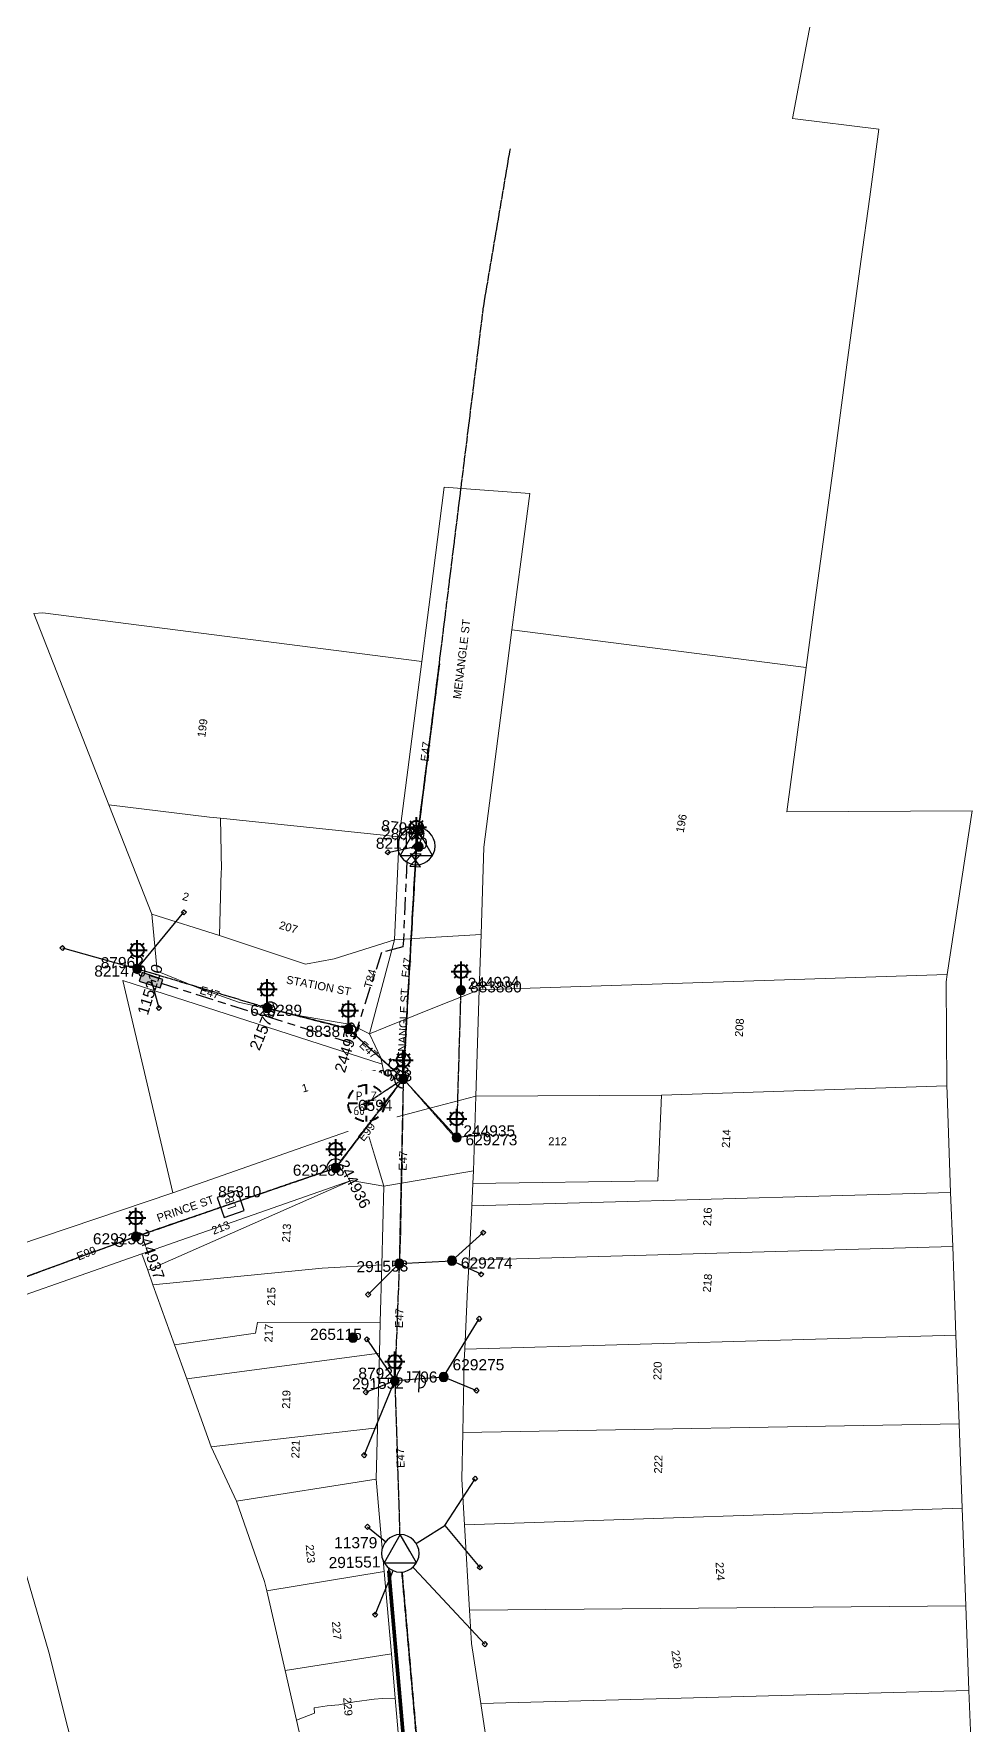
# Model space of a CAD drawing. Header units: metres. Extents: x 279631 to 281436, y 6214523 to 6215859.
# Drawn here: x 279988 to 280199.1, y 6215229 to 6215609.4 of the extents above; entities that cross this region are included whole.
import ezdxf
from ezdxf.enums import TextEntityAlignment as Align

# ---------------------------------------------------------------- set-up
doc = ezdxf.new("R2010")
doc.units = ezdxf.units.M
for name, pattern in [('Cable Exist OH', [1, 1, 0]), ('Cable Exist UG', [8.2, 4, -1.2, 1.8, -1.2]), ('Dash', [5, 3, -2])]:
    doc.linetypes.add(name, pattern=pattern)
doc.layers.get('0').update_dxf_attribs({"color": 6})
doc.layers.add('Cadastre Land Parcels_SP_EXT', color=9, linetype='Continuous', lineweight=5)
doc.layers.add('Cadastre Roads_SP_EXT', color=9, linetype='Continuous', lineweight=5)
for name, color, linetype in [('Duct_SP_NEW', 2, 'Continuous'), ('Equip_LV_EXT', 7, 'Continuous'), ('Equip_SL_EXT', 7, 'Continuous'), ('Equip_SP_HV_EXT', 7, 'Continuous'), ('Equip_SP_LV_EXT', 7, 'Continuous'), ('Equip_SP_SL_EXT', 7, 'Continuous'), ('Mains_HV_EXT', 7, 'Continuous'), ('Mains_LV_EXT', 7, 'Continuous'), ('Mains_SL_EXT', 7, 'Continuous'), ('Services_SP_EXT', 7, 'Continuous'), ('Sub_SP_TR_HV_LV_EXT', 7, 'Continuous'), ('SupportsOH_SP_TR_HV_LV_SL_EXT', 7, 'Continuous'), ('SupportsUG_SP_LV_EXT', 7, 'Continuous'), ('Trench_SP_NEW', 2, 'Continuous')]:
    doc.layers.add(name, color=color, linetype=linetype)
doc.styles.add('iecARIAL', font='arial.ttf', dxfattribs={"height": 2})
doc.styles.add('IESYMBOL1', font='isocp.shx')
doc.styles.add('POLE_LABEL', font='arial.ttf')
doc.styles.add('SLCP_LABEL', font='arial.ttf', dxfattribs={"height": 3.5})
doc.styles.get("Standard").update_dxf_attribs({"font": 'arial.ttf'})
doc.linetypes.add('IE Trench HV', pattern='A,7,-0.2,["/",Standard,S=3,R=0,X=0.6,Y=-1.4],-2.5', length=9.7)

# ---------------------------------------------------------------- blocks, each defined once
blk = doc.blocks.new('SUB_POLE_EXT')
blk.add_wipeout([(0, 4.22), (0.42, 4.2), (0.83, 4.14), (1.21, 4.05), (1.62, 3.9), (1.99, 3.72), (2.35, 3.51), (2.68, 3.26), (2.99, 2.99), (3.28, 2.66), (3.52, 2.34), (3.76, 1.92), (3.9, 1.62), (4.04, 1.23), (4.18, 0.63), (4.22, 0), (4.18, -0.61), (4.06, -1.15), (3.9, -1.62), (3.58, -2.24), (3.22, -2.73), (2.97, -3.01), (2.68, -3.26), (2.36, -3.5), (2, -3.72), (1.64, -3.89), (1.25, -4.03), (0.82, -4.14), (0.42, -4.2), (0, -4.22), (-0.41, -4.2), (-0.8, -4.15), (-1.21, -4.05), (-1.62, -3.9), (-1.99, -3.73), (-2.35, -3.51), (-2.68, -3.26), (-2.96, -3.02), (-3.23, -2.72), (-3.51, -2.35), (-3.71, -2.01), (-3.91, -1.6), (-4.05, -1.21), (-4.16, -0.76), (-4.22, -0.14), (-4.21, 0.39), (-4.14, 0.83), (-4.03, 1.27), (-3.9, 1.63), (-3.71, 2.02), (-3.5, 2.37), (-3.28, 2.67), (-2.99, 2.99), (-2.68, 3.27), (-2.33, 3.52), (-1.98, 3.73), (-1.63, 3.9), (-1.2, 4.05), (-0.78, 4.15), (-0.4, 4.21)])
blk.add_line((2.16, 0.48), (2.16, 0.48, 0))
blk.add_lwpolyline([(-4.22, 0, 1), (4.22, 0, 1)], format="xyb", close=True)
blk.add_lwpolyline([(2.14, 0.52), (0, 4.22), (-3.66, -2.11), (3.66, -2.11)], close=True)
for tag, height, flags, p in [('STREET_CODE', 0.2, 9, (1.5, 0)), ('ASSET_NUM', 2.5, 8, (2, 2)), ('CONSTRUCTED_VOLTAGE', 0.2, 9, (1.5, -0.2)), ('OPERATING_VOLTAGE', 0.2, 9, (1.5, -0.6)), ('OPERATED_BY', 0.2, 9, (1.5, -0.8)), ('ORIENTATION', 0.2, 9, (1.5, -1.2)), ('OWNED_BY', 0.2, 9, (1.5, -1.4)), ('SECONDARY_VOLTAGE', 0.2, 9, (1.5, -1.6)), ('STATE', 0.2, 9, (1.5, -1.8)), ('SUBSTATION_TYPE', 0.2, 9, (1.5, -2)), ('STREETNAME', 0.2, 9, (1.5, -2.8)), ('SUBURB', 0.2, 9, (1.5, -3)), ('Z', 0.2, 1, (1.5, -3.4)), ('NO_PHASES', 0.2, 9, (1.5, -0.4)), ('MAINTAINED_BY', 0.2, 9, (1.5, -1)), ('USAGE', 0.2, 9, (1.5, -2.2)), ('LEGEND', 0.2, 9, (1.5, -2.4)), ('LOCATION', 0.2, 9, (1.5, -2.6)), ('NOTES', 0.2, 9, (1.5, -3.2))]:
    blk.add_attdef(tag, text='', height=height, dxfattribs=dict(flags=flags)).set_placement(p, align=Align.MIDDLE_LEFT)
blk = doc.blocks.new('PILLAR_EXT')
blk.add_hatch(color=256).paths.add_polyline_path([(-2.475, 0.99), (-2.475, -0.99), (2.475, -0.99), (2.475, 0.99)])
blk.add_lwpolyline([(-2.475, -0.99), (2.475, -0.99), (2.475, 0.99), (-2.475, 0.99)], close=True)
at = {"style": 'iecARIAL', "flags": 8}
blk.add_attdef('ASSET_NUM', (1.5, 3.5), '', height=2.5, dxfattribs=at)
for tag, p, flags in [('OWNED_BY', (0, -0.2), 9), ('STATE', (0, -0.4), 9), ('SUPPORT_TYPE', (0, -0.6), 9), ('STREETNAME', (0, -1.8), 9), ('SUBURB', (0, -2), 1), ('USAGE', (0, -0.8), 9), ('LEGEND', (0, -1), 9), ('LOCATION', (0, -1.2), 9), ('NOTES', (0, -1.4), 9), ('PARENT', (0, -1.6), 9)]:
    blk.add_attdef(tag, p, '', height=0.2, dxfattribs=dict(flags=flags))
blk = doc.blocks.new('LV_OH_LINKS_OPEN_EXT')
for p, q in [((-0.17, 4.97), (-0.17, 5.46)), ((0.17, 4.97), (0.17, 5.46)), ((-0.17, 3), (-0.17, 2.5)), ((0.17, 3), (0.17, 2.5))]:
    blk.add_line(p, q)
blk.add_lwpolyline([(0, 2.99, 1), (0, 4.98, 1)], format="xyb", close=True)
at = {"flags": 9}
for tag, p in [('ACTUAL_STATUS', (0, 0)), ('CONSTRUCTED_VOLTAGE', (0, -0.2)), ('OPERATING_VOLTAGE', (0, -0.6)), ('ORIENTATION', (0, -0.8)), ('OWNED_BY', (0, -1)), ('STATE', (0, -1.2)), ('SWITCH_TYPE', (0, -1.4)), ('NO_PHASES', (0, -0.4)), ('USAGE', (0, -1.6)), ('LEGEND', (0, -1.8)), ('NOTES', (0, -2))]:
    blk.add_attdef(tag, text='', height=0.2, dxfattribs=at).set_placement(p, align=Align.MIDDLE_LEFT)
at = {"flags": 1}
blk.add_attdef('Z', (0, 0), '', height=0.2, dxfattribs=at)
blk = doc.blocks.new('LV_OH_LINKS_DISTFUSE_EXT')
for p, q in [((0, 0), (0.96, 0)), ((3.84, 0), (4.8, 0))]:
    blk.add_line(p, q)
blk.add_lwpolyline([(3.84, -1.2), (3.84, 1.2), (0.96, -1.2), (0.96, 1.2)], close=True)
at = {"flags": 9}
for tag, p in [('ACTUAL_STATUS', (0, 0)), ('CONSTRUCTED_VOLTAGE', (0, -0.2)), ('OPERATING_VOLTAGE', (0, -0.6)), ('ORIENTATION', (0, -0.8)), ('OWNED_BY', (0, -1)), ('STATE', (0, -1.2)), ('SWITCH_TYPE', (0, -1.4)), ('NO_PHASES', (0, -0.4)), ('USAGE', (0, -1.6)), ('NOTES', (0, -1.8))]:
    blk.add_attdef(tag, text='', height=0.2, dxfattribs=at).set_placement(p, align=Align.MIDDLE_LEFT)
at = {"flags": 1}
blk.add_attdef('Z', (0, 0), '', height=0.2, dxfattribs=at)
blk = doc.blocks.new('SL_LANTERN_EXT')
at = {"lineweight": 40}
for p, q in [((-2.25, 4.22), (2.25, 4.22)), ((-1.46, 5.68), (-1.06, 5.28)), ((0, 1.97), (0, 6.47)), ((1.46, 5.68), (1.06, 5.28)), ((-1.46, 2.76), (-1.06, 3.16)), ((0, 0), (0, 2.72)), ((1.46, 2.76), (1.06, 3.16))]:
    blk.add_line(p, q, dxfattribs=at)
blk.add_circle((0, 4.22), 1.5, dxfattribs=at)
at = {"style": 'iecARIAL', "flags": 8}
blk.add_attdef('ASSET_NUM', (1.5, 1.5), '', height=2.5, dxfattribs=at)
for tag, p, height, flags in [('OPERATING_VOLTAGE', (0.98, -1.65), 0.2, 9), ('ORIENTATION', (0.98, -1.85), 0.2, 9), ('OWNED_BY', (0.98, -2.05), 0.2, 9), ('STATE', (0.98, -2.25), 0.2, 9), ('CONSTRUCTED_VOLTAGE', (0.98, -0.65), 0.2, 9), ('CONTROL_TYPE', (0.98, -0.85), 0.2, 9), ('LANTERN_PURPOSE', (0.98, -1.05), 0.2, 9), ('LANTERN_TYPE', (0.98, -1.25), 0.2, 9), ('NO_PHASES', (0.98, -1.45), 0.2, 9), ('USAGE', (0.98, -2.45), 0.2, 9), ('CEXIST', (0.98, -2.65), 0.2, 9), ('CNEW', (0.98, -2.85), 0.2, 9), ('CNUMBER', (0.98, -3.05), 0.2, 9), ('CREMOVE', (0.98, -3.25), 0.2, 9), ('CREPLACE', (0.98, -3.45), 0.2, 9), ('LKINGHEIGHT', (0.98, -3.65), 0.2, 9), ('LBRACKET', (0.98, -3.85), 0.2, 9), ('LNUMBER', (2.18, -3.25), 2.5, 8), ('LBRACKETVOCAB', (0.98, -4.05), 0.2, 9), ('LCATEGORY', (0.98, -4.25), 0.2, 9), ('LCHARGE1', (0.98, -4.45), 0.2, 9), ('LCHARGE1PERCENT', (0.98, -4.65), 0.2, 9), ('LCHARGE2', (0.98, -4.85), 0.2, 9), ('LCHARGE2PERCENT', (0.98, -5.05), 0.2, 9), ('LCHARGE3', (0.98, -5.25), 0.2, 9), ('LCHARGE3PERCENT', (0.98, -5.45), 0.2, 9), ('LEXIST', (0.98, -5.65), 0.2, 9), ('LLAMP', (0.98, -5.85), 0.2, 9), ('LLAMPVOCAB', (0.98, -6.05), 0.2, 9), ('LMAST', (0.98, -6.25), 0.2, 9), ('LMASTVOCAB', (0.98, -6.45), 0.2, 9), ('LNEW', (0.98, -6.65), 0.2, 9), ('LANTNUMBER', (0.98, -6.85), 0.2, 9), ('LOUTREACH', (0.98, -7.25), 0.2, 9), ('LOUTREACHVOCAB', (0.98, -7.45), 0.2, 9), ('LRATECODE', (0.98, -7.65), 0.2, 9), ('STREETNAME', (0.98, -9.25), 0.2, 9), ('SUBURB', (0.98, -9.45), 0.2, 1), ('LREMOVE', (0.98, -7.85), 0.2, 9), ('LREPLACE', (0.98, -8.05), 0.2, 9), ('LTYPE', (0.98, -8.25), 0.2, 9), ('LTYPEVOCAB', (0.98, -8.45), 0.2, 9), ('LEGEND', (0.98, -8.65), 0.2, 9), ('LOCATION', (0.98, -8.85), 0.2, 9), ('NOTES', (0.98, -9.05), 0.2, 9)]:
    blk.add_attdef(tag, p, '', height=height, dxfattribs=dict(flags=flags))
blk = doc.blocks.new('CCP_EXT')
blk.add_wipeout([(0, 0.57), (0.57, 0), (0, -0.57), (-0.57, 0)])
blk.add_lwpolyline([(-0.57, 0), (0, 0.57), (0.57, 0), (0, -0.57), (-0.57, 0)])
at = {"flags": 1}
blk.add_attdef('Z', (0, 0), '', height=0.2, dxfattribs=at)
at = {"flags": 9}
for tag, p in [('CCP_TYPE', (0, 0)), ('CONSTRUCTED_VOLTAGE', (0, -0.2)), ('OPERATING_VOLTAGE', (0, -0.6)), ('ORIENTATION', (0, -0.8)), ('OWNED_BY', (0, -1)), ('STATE', (0, -1.8)), ('NO_PHASES', (0, -0.4)), ('USAGE', (0, -1.2)), ('LEGEND', (0, -1.4)), ('LIFE_SUPPORT', (0, -1.6)), ('NOTES', (0, -2))]:
    blk.add_attdef(tag, text='', height=0.2, dxfattribs=at).set_placement(p, align=Align.MIDDLE_LEFT)
blk = doc.blocks.new('POLE_EXT')
blk.add_hatch(color=256).paths.add_polyline_path([(-1, 0, 1), (1, 0, 1)])
blk.add_lwpolyline([(-1, 0, 1), (1, 0, 1)], format="xyb", close=True)
for tag, height, flags, p in [('pNumber', 2.5, 8, (-17.84, 2.07)), ('OWNED_BY', 0.2, 9, (1.35, -0.4)), ('SPECIAL_USE', 0.2, 9, (1.35, -0.8)), ('STATE', 0.2, 9, (1.35, -1)), ('cLV', 0.2, 9, (1.35, -1.4)), ('hDepth', 0.2, 9, (1.35, -1.6)), ('hDia', 0.2, 9, (1.35, -1.8)), ('cHV', 0.2, 9, (1.35, -2)), ('cLinedev', 0.2, 9, (1.35, -3.4)), ('pExisting', 0.2, 9, (1.35, -3.8)), ('PARENT', 0.2, 9, (1.35, -0.6)), ('USAGE', 0.2, 9, (1.35, -1.2)), ('LBRACKET', 0.2, 9, (1.35, -2.2)), ('LExisting', 0.2, 9, (1.35, -2.4)), ('LANTNUMBER', 0.2, 9, (1.35, -2.6)), ('LOther', 0.2, 9, (1.35, -2.8)), ('LRemove', 0.2, 9, (1.35, -3)), ('LEGEND', 0.2, 9, (1.35, -3.2)), ('LOCATION', 0.2, 9, (1.35, -3.6)), ('pFooting', 0.2, 9, (1.35, -4.4)), ('pNew', 0.2, 9, (1.35, -4.6)), ('pRelocate', 0.2, 9, (1.35, -5)), ('pRemove', 0.2, 9, (1.35, -5.2)), ('pReplace', 0.2, 9, (1.35, -5.4)), ('pStay', 0.2, 9, (1.35, -5.6)), ('pType', 0.2, 9, (1.35, -5.8)), ('cspan', 0.2, 9, (1.35, -6)), ('STREETNAME', 0.2, 9, (1.35, -6.2)), ('SUBURB', 0.2, 9, (1.35, -6.4)), ('OPERATED_BY', 0.2, 9, (1.36, -7.01)), ('PFNUMBER', 0.2, 9, (1.35, -4)), ('NEWPFNUMBER', 0.2, 9, (1.35, -4.2)), ('NOTES', 0.2, 9, (1.35, -6.6)), ('MAINTAINED_BY', 0.2, 9, (1.36, -6.81))]:
    blk.add_attdef(tag, text='', height=height, dxfattribs=dict(flags=flags)).set_placement(p, align=Align.MIDDLE_LEFT)
at = {"style": 'POLE_LABEL'}
for tag, height, flags, p in [('STRUCTURE_PLANT_NUMBER', 0.2, 9, (1.35, 0.03)), ('ASSET_NUM', 2.5, 8, (2, 2)), ('STREET_CODE', 0.2, 9, (1.35, -0.2))]:
    blk.add_attdef(tag, text='', height=height, dxfattribs=dict(at, flags=flags)).set_placement(p, align=Align.MIDDLE_LEFT)
at = {"flags": 1}
blk.add_attdef('Z', (1.35, -7.33), '', height=0.2, dxfattribs=at)
blk = doc.blocks.new('HV_USL_CLOSED_EXT')
blk.add_line((2.4, 5.5), (-2.4, 5.5))
blk.add_lwpolyline([(1.44, 5.5, 0.414214), (0, 6.94, 0.414214), (-1.44, 5.5)], format="xyb")
for tag, height, flags, p in [('STREET_CODE', 0.2, 9, (1.5, 0)), ('ASSET_NUM', 2.5, 8, (2, 2)), ('ACTUAL_STATUS', 0.2, 9, (1.5, -0.2)), ('CONSTRUCTED_VOLTAGE', 0.2, 9, (1.5, -0.4)), ('OPERATING_VOLTAGE', 0.2, 9, (1.5, -0.8)), ('ORIENTATION', 0.2, 9, (1.5, -1)), ('OWNED_BY', 0.2, 9, (1.5, -1.2)), ('OPERATED_BY', 0.2, 9, (1.5, -1.4)), ('STATE', 0.2, 9, (1.5, -1.8)), ('SWITCH_TYPE', 0.2, 9, (1.5, -2)), ('STREETNAME', 0.2, 9, (1.5, -2.8)), ('SUBURB', 0.2, 9, (1.5, -3)), ('Z', 0.2, 1, (1.5, -3.6)), ('NO_PHASES', 0.2, 9, (1.5, -0.6)), ('MAINTAINED_BY', 0.2, 9, (1.5, -1.6)), ('USAGE', 0.2, 9, (1.5, -2.2)), ('LEGEND', 0.2, 9, (1.5, -2.4)), ('LOCATION', 0.2, 9, (1.5, -2.6)), ('NOTES', 0.2, 9, (1.5, -3.2)), ('LABEL_ALIGNMENT', 0.2, 9, (1.5, -3.4))]:
    blk.add_attdef(tag, text='', height=height, dxfattribs=dict(flags=flags)).set_placement(p, align=Align.MIDDLE_LEFT)
blk = doc.blocks.new('HV_LOAD_BREAK_EXT')
blk.add_lwpolyline([(-2.4, -2.4), (2.4, -2.4), (2.4, 2.4), (-2.4, 2.4)], close=True)
at = {"insert": (-1.1, 0.99), "char_height": 2, "width": 2.9628, "attachment_point": 1}
blk.add_mtext('{\\Fisocp|c0;LB}', dxfattribs=at)
for tag, height, flags, p in [('STREET_CODE', 0.2, 9, (1.5, 0)), ('ASSET_NUM', 2.5, 8, (2, 2)), ('ACTUAL_STATUS', 0.2, 9, (1.5, -0.2)), ('CONSTRUCTED_VOLTAGE', 0.2, 9, (1.5, -0.4)), ('OPERATING_VOLTAGE', 0.2, 9, (1.5, -0.8)), ('ORIENTATION', 0.2, 9, (1.5, -1)), ('OWNED_BY', 0.2, 9, (1.5, -1.2)), ('OPERATED_BY', 0.2, 9, (1.5, -1.4)), ('STATE', 0.2, 9, (1.5, -1.8)), ('SWITCH_TYPE', 0.2, 9, (1.5, -2)), ('STREETNAME', 0.2, 9, (1.5, -2.8)), ('SUBURB', 0.2, 9, (1.5, -3)), ('Z', 0.2, 1, (1.5, -3.6)), ('NO_PHASES', 0.2, 9, (1.5, -0.6)), ('MAINTAINED_BY', 0.2, 9, (1.5, -1.6)), ('USAGE', 0.2, 9, (1.5, -2.2)), ('LEGEND', 0.2, 9, (1.5, -2.4)), ('LOCATION', 0.2, 9, (1.5, -2.6)), ('NOTES', 0.2, 9, (1.5, -3.2)), ('LABEL_ALIGNMENT', 0.2, 9, (1.5, -3.4))]:
    blk.add_attdef(tag, text='', height=height, dxfattribs=dict(flags=flags)).set_placement(p, align=Align.MIDDLE_LEFT)
blk = doc.blocks.new('End Shackle_EXT')
blk.add_wipeout([(0, 0.25), (1.81, 0.25), (1.82, -0.25), (0, -0.25)])
blk.add_line((1.81, -1), (1.81, 1))
at = {"flags": 1}
blk.add_attdef('Z', (0, 0), '', height=0.2, dxfattribs=at)
at = {"flags": 9}
for tag, p in [('CONNECTOR_TYPE', (0, 0)), ('CONSTRUCTED_VOLTAGE', (0, -0.2)), ('OPERATING_VOLTAGE', (0, -0.6)), ('ORIENTATION', (0, -0.8)), ('OWNED_BY', (0, -1)), ('STATE', (0, -1.2)), ('NO_PHASES', (0, -0.4)), ('USAGE', (0, -1.4)), ('NOTES', (0, -1.6))]:
    blk.add_attdef(tag, text='', height=0.2, dxfattribs=at).set_placement(p, align=Align.MIDDLE_LEFT)
blk = doc.blocks.new('SLCP_ZELL_EXT')
blk.add_wipeout([(-0.24, 7.5), (-0.71, 7.47), (-1.17, 7.41), (-1.64, 7.32), (-2.09, 7.21), (-2.54, 7.06), (-2.98, 6.89), (-3.41, 6.69), (-3.82, 6.46), (-4.22, 6.21), (-4.6, 5.93), (-4.96, 5.63), (-5.31, 5.31), (-5.63, 4.96), (-5.93, 4.6), (-6.21, 4.22), (-6.46, 3.82), (-6.69, 3.41), (-6.89, 2.98), (-7.06, 2.54), (-7.21, 2.09), (-7.32, 1.64), (-7.41, 1.17), (-7.47, 0.71), (-7.5, 0.24), (-7.5, -0.24), (-7.47, -0.71), (-7.41, -1.17), (-7.32, -1.64), (-7.21, -2.09), (-7.06, -2.54), (-6.89, -2.98), (-6.69, -3.41), (-6.46, -3.82), (-6.21, -4.22), (-5.93, -4.6), (-5.63, -4.96), (-5.31, -5.31), (-4.96, -5.63), (-4.6, -5.93), (-4.22, -6.21), (-3.82, -6.46), (-3.41, -6.69), (-2.98, -6.89), (-2.54, -7.06), (-2.09, -7.21), (-1.64, -7.32), (-1.17, -7.41), (-0.71, -7.47), (-0.24, -7.5), (0.24, -7.5), (0.71, -7.47), (1.17, -7.41), (1.64, -7.32), (2.09, -7.21), (2.54, -7.06), (2.98, -6.89), (3.41, -6.69), (3.82, -6.46), (4.22, -6.21), (4.6, -5.93), (4.96, -5.63), (5.31, -5.31), (5.63, -4.96), (5.93, -4.6), (6.21, -4.22), (6.46, -3.82), (6.69, -3.41), (6.89, -2.98), (7.06, -2.54), (7.21, -2.09), (7.32, -1.64), (7.41, -1.17), (7.47, -0.71), (7.5, -0.24), (7.5, 0.24), (7.47, 0.71), (7.41, 1.17), (7.32, 1.64), (7.21, 2.09), (7.06, 2.54), (6.89, 2.98), (6.69, 3.41), (6.46, 3.82), (6.21, 4.22), (5.93, 4.6), (5.63, 4.96), (5.31, 5.31), (4.96, 5.63), (4.6, 5.93), (4.22, 6.21), (3.82, 6.46), (3.41, 6.69), (2.98, 6.89), (2.54, 7.06), (2.09, 7.21), (1.64, 7.32), (1.17, 7.41), (0.71, 7.47), (0.24, 7.5)])
at = {"linetype": 'Dash', "lineweight": 40, "ltscale": 0.7}
for p, q in [((0, 4.11), (0, -4.11)), ((-4.11, 0), (4.11, 0))]:
    blk.add_line(p, q, dxfattribs=at)
blk.add_circle((0, 0), 4.11, dxfattribs=at)
at = {"lineweight": 40, "style": 'IESYMBOL1'}
for s, p in [('P', (-1.6, 0)), ('Z', (1.7, 0)), ('60', (-1.61, -3.31))]:
    blk.add_text(s, height=2, dxfattribs=at).set_placement(p, align=Align.BOTTOM_CENTER)
at = {"flags": 1}
blk.add_attdef('Z', (0, 0), '', height=0.2, dxfattribs=at)
at = {"style": 'SLCP_LABEL'}
for tag, height, flags, p in [('ASSET_NUM', 2.5, 8, (2, 2)), ('STREET_CODE', 0.2, 9, (0, -0.2))]:
    blk.add_attdef(tag, text='', height=height, dxfattribs=dict(at, flags=flags)).set_placement(p, align=Align.MIDDLE_LEFT)
at = {"flags": 9}
for tag, p in [('CONSTRUCTED_VOLTAGE', (0, -0.4)), ('CONTROL_TYPE', (0, -0.6)), ('OPERATING_VOLTAGE', (0, -1)), ('ORIENTATION', (0, -1.2)), ('OWNED_BY', (0, -1.4)), ('STATE', (0, -2)), ('NO_PHASES', (0, -0.8)), ('USAGE', (0, -1.6)), ('LOCATION', (0, -1.8)), ('NOTES', (0, -2.2))]:
    blk.add_attdef(tag, text='', height=0.2, dxfattribs=at).set_placement(p, align=Align.MIDDLE_LEFT)

msp = doc.modelspace()

# ---------------------------------------------------------------- linework, layer by layer
at = {"layer": 'Cadastre Land Parcels_SP_EXT', "linetype": 'Continuous'}
msp.add_lwpolyline([(280164.32, 6215620.04), (280161.51, 6215605.01), (280158.71, 6215590.33), (280178.15, 6215587.95), (280176.09, 6215572.71), (280174.13, 6215558.19), (280170.98, 6215534.92), (280167.93, 6215512.24), (280165.92, 6215497.33), (280163.85, 6215482.06), (280161.8, 6215466.86), (280157.44, 6215434.43), (280199.15, 6215434.62), (280193.53, 6215397.84), (280193.27, 6215396.15), (280193.43, 6215372.79), (280193.5, 6215371.07), (280194.3, 6215348.82), (280194.76, 6215336.69), (280194.99, 6215330.03), (280195.49, 6215316.69), (280196.24, 6215296.81), (280196.93, 6215277.79), (280197.74, 6215255.82), (280198.43, 6215236.8), (280198.97, 6215222.4)], dxfattribs=at)
for points in [[(280088.26, 6215394.4), (280193.53, 6215397.84), (280199.15, 6215434.62), (280157.44, 6215434.43), (280161.8, 6215466.86), (280095.61, 6215475.31), (280089.3, 6215426.47), (280088.67, 6215406.85), (280088.26, 6215394.4)], [(280030.22, 6215421.04), (280030.23, 6215421.39), (280030.03, 6215432.96), (280027.54, 6215433.23), (280004.94, 6215436), (280014.59, 6215411.42), (280029.83, 6215406.58), (280030.22, 6215421.04)], [(280008.03, 6215396.47), (280019.28, 6215348.71), (280062.64, 6215363.97), (280067.69, 6215369.18), (280067.58, 6215371.72), (280066.39, 6215377.63), (280008.03, 6215396.47)], [(280087.48, 6215370.46), (280129.23, 6215370.72), (280193.43, 6215372.79), (280193.27, 6215396.15), (280193.53, 6215397.84), (280088.26, 6215394.4), (280087.48, 6215370.46)], [(280194.3, 6215348.82), (280193.5, 6215371.07), (280193.43, 6215372.79), (280129.23, 6215370.72), (280128.42, 6215351.44), (280086.8, 6215350.85), (280086.55, 6215345.79), (280194.3, 6215348.82)], [(280129.23, 6215370.72), (280087.48, 6215370.46), (280086.93, 6215353.65), (280086.8, 6215350.85), (280128.42, 6215351.44), (280129.23, 6215370.72)], [(280013.66, 6215331.32), (280059.4, 6215351.5), (280012.32, 6215335.03), (280013.66, 6215331.32)], [(280013.66, 6215331.32), (280014.84, 6215328.03), (280052.91, 6215331.78), (280066.32, 6215332.52), (280066.78, 6215350.2), (280059.4, 6215351.5), (280013.66, 6215331.32)], [(280085.95, 6215333.59), (280194.76, 6215336.69), (280194.3, 6215348.82), (280086.55, 6215345.79), (280085.95, 6215333.59)], [(280195.49, 6215316.69), (280194.99, 6215330.03), (280194.76, 6215336.69), (280085.95, 6215333.59), (280085.62, 6215327.04), (280084.97, 6215313.58), (280195.49, 6215316.69)], [(280065.99, 6215319.61), (280066.32, 6215332.52), (280052.91, 6215331.78), (280014.84, 6215328.03), (280019.71, 6215314.51), (280037.91, 6215317.15), (280038.39, 6215319.58), (280065.99, 6215319.61)], [(280065.99, 6215319.61), (280038.39, 6215319.58), (280037.91, 6215317.15), (280019.71, 6215314.51), (280022.45, 6215306.89), (280065.81, 6215312.64), (280065.99, 6215319.61)], [(280084.52, 6215294.83), (280196.24, 6215296.81), (280195.49, 6215316.69), (280084.97, 6215313.58), (280084.84, 6215311.01), (280084.52, 6215294.83)], [(280027.97, 6215291.57), (280046.77, 6215293.75), (280065.37, 6215295.89), (280065.81, 6215312.64), (280022.45, 6215306.89), (280027.97, 6215291.57)], [(280033.62, 6215279.39), (280065.07, 6215284.31), (280065.37, 6215295.89), (280046.77, 6215293.75), (280027.97, 6215291.57), (280033.62, 6215279.39)], [(280196.24, 6215296.81), (280084.52, 6215294.83), (280084.31, 6215284.35), (280084.91, 6215274.08), (280196.93, 6215277.79), (280196.24, 6215296.81)], [(280040.48, 6215259.23), (280066.88, 6215263.56), (280065.07, 6215284.31), (280033.62, 6215279.39), (280039.95, 6215261.29), (280040.48, 6215259.23)], [(280197.74, 6215255.82), (280196.93, 6215277.79), (280084.91, 6215274.08), (280086.04, 6215254.9), (280197.74, 6215255.82)], [(280044.57, 6215241.32), (280068.48, 6215245.06), (280066.88, 6215263.56), (280040.48, 6215259.23), (280044.57, 6215241.32)], [(280088.57, 6215233.91), (280198.43, 6215236.8), (280197.74, 6215255.82), (280086.04, 6215254.9), (280086.49, 6215247.35), (280088.57, 6215233.91)], [(280047.14, 6215230.16), (280051.18, 6215231.69), (280051.13, 6215232.87), (280054.01, 6215233.36), (280056.63, 6215233.58), (280060.21, 6215234.27), (280064.58, 6215234.84), (280066.49, 6215234.99), (280069.35, 6215235.05), (280068.48, 6215245.06), (280044.57, 6215241.32), (280047.14, 6215230.16)], [(280053.61, 6215201.98), (280058.25, 6215202.76), (280061.94, 6215205.14), (280074.02, 6215209.31), (280070.85, 6215217.9), (280069.35, 6215235.05), (280066.49, 6215234.99), (280064.58, 6215234.84), (280060.21, 6215234.27), (280056.63, 6215233.58), (280054.01, 6215233.36), (280051.13, 6215232.87), (280051.18, 6215231.69), (280047.14, 6215230.16), (280053.61, 6215201.98)], [(280198.97, 6215222.4), (280198.43, 6215236.8), (280088.57, 6215233.91), (280090.28, 6215222.84), (280095.26, 6215209.3), (280198.97, 6215222.4)]]:
    msp.add_lwpolyline(points, close=True, dxfattribs=at)
at = {"layer": 'Cadastre Roads_SP_EXT', "linetype": 'Continuous'}
msp.add_lwpolyline([(280016.9, 6215143.91), (279991.38, 6215245.43), (279969.59, 6215320), (279963.78, 6215317.69), (279955.8, 6215314.53), (279955.8, 6215314.53), (279959.71, 6215299.78), (279963.61, 6215285.04), (279967.48, 6215270.35), (279971.21, 6215256.31), (279975.16, 6215241.35), (279978.93, 6215227.11)], dxfattribs=at)
at = {"layer": 'Duct_SP_NEW'}
for p, q in [((280067.61, 6215263.65), (280067.87, 6215263.67)), ((280067.61, 6215263.65), (280071.57, 6215218.06)), ((280068.13, 6215263.7), (280067.87, 6215263.67)), ((280068.13, 6215263.7), (280072.09, 6215218.17))]:
    msp.add_line(p, q, dxfattribs=at)
at = {"layer": 'Mains_HV_EXT', "linetype": 'Continuous'}
for points in [[(280069.93, 6215372.74, 0.167188), (280071.1, 6215372.37)], [(280057.15, 6215355.91, 0.75824), (280054.09, 6215353.67)]]:
    msp.add_lwpolyline(points, format="xyb", dxfattribs=at)
at = {"layer": 'Mains_HV_EXT', "linetype": 'Cable Exist OH'}
for points in [[(280055.95, 6215354.33), (280032.34, 6215346.22)], [(280032.34, 6215346.22), (280010.98, 6215338.88), (279958.59, 6215319.72), (279911.8, 6215304.63)]]:
    msp.add_lwpolyline(points, dxfattribs=at)
at = {"layer": 'Mains_LV_EXT', "linetype": 'Continuous'}
for points in [[(280069.7, 6215375.73, 0.447248), (280069.95, 6215372.76)], [(280069.97, 6215372.79, 0.209808), (280071.08, 6215372.34)]]:
    msp.add_lwpolyline(points, format="xyb", dxfattribs=at)
at = {"layer": 'Mains_LV_EXT', "linetype": 'Cable Exist OH'}
for points in [[(279958.59, 6215319.72), (280011.04, 6215338.94)], [(280070.25, 6215332.8), (280069.26, 6215306.56)]]:
    msp.add_lwpolyline(points, dxfattribs=at)
at = {"layer": 'Mains_SL_EXT', "linetype": 'Cable Exist OH'}
for points in [[(280083.17, 6215361.16), (280084.16, 6215394.3)], [(280058.85, 6215385.53), (280040.77, 6215390.16)], [(280055.99, 6215354.39), (280055.95, 6215354.33), (280010.98, 6215338.88)], [(280010.98, 6215338.88), (279958.59, 6215319.72)]]:
    msp.add_lwpolyline(points, dxfattribs=at)
at = {"layer": 'Services_SP_EXT'}
for points in [[(280070.25, 6215332.8), (280082.1, 6215333.45)], [(280069.26, 6215306.54), (280080.24, 6215307.32)], [(280070.49, 6215267.65), (280080.52, 6215273.91)]]:
    msp.add_lwpolyline(points, dxfattribs=at)

# ---------------------------------------------------------------- block references
at = {"layer": 'Equip_SP_HV_EXT'}
ref = msp.add_blockref('HV_LOAD_BREAK_EXT', (280032.34, 6215346.22), dxfattribs=dict(at, rotation=109.0579566341658))
ref.add_attrib('ASSET_NUM', '85310', dxfattribs={"layer": '0', "height": 2.5}).set_placement((280034.34, 6215346.97), align=Align.BOTTOM_CENTER)
ref = msp.add_blockref('HV_USL_CLOSED_EXT', (280069.26, 6215306.54), dxfattribs=dict(at, rotation=267.2379783606606))
ref.add_attrib('ASSET_NUM', 'J706', dxfattribs={"layer": '0', "height": 2.5}).set_placement((280071.26, 6215307.3), align=Align.MIDDLE_LEFT)
at = {"layer": 'Equip_SP_LV_EXT'}
for p, rotation in [((280071.15, 6215374.34), 34.01151582852074), ((280011.04, 6215338.94), 108.560412030363)]:
    msp.add_blockref('LV_OH_LINKS_OPEN_EXT', p, dxfattribs=dict(at, rotation=rotation))
at = {"layer": 'Equip_SP_SL_EXT'}
ref = msp.add_blockref('SL_LANTERN_EXT', (280011.29, 6215399.09), dxfattribs=at)
ref.add_attrib('ASSET_NUM', '87962', dxfattribs={"layer": '0', "height": 2.5, "rotation": 0.8161, "style": 'iecARIAL'}).set_placement((280012.79, 6215400.59), align=Align.MIDDLE_RIGHT)
ref = msp.add_blockref('SL_LANTERN_EXT', (280084.16, 6215394.3), dxfattribs=at)
ref.add_attrib('ASSET_NUM', '244934', dxfattribs={"layer": '0', "height": 2.5, "rotation": 2.1038, "style": 'iecARIAL'}).set_placement((280085.66, 6215395.8), align=Align.MIDDLE_LEFT)
ref = msp.add_blockref('SL_LANTERN_EXT', (280040.55, 6215390.28), dxfattribs=at)
ref.add_attrib('ASSET_NUM', '215789', dxfattribs={"layer": '0', "height": 2.5, "rotation": 67.5624, "style": 'iecARIAL'}).set_placement((280042.05, 6215391.78), align=Align.MIDDLE_RIGHT)
ref = msp.add_blockref('SL_LANTERN_EXT', (280058.83, 6215385.54), dxfattribs=at)
ref.add_attrib('ASSET_NUM', '244932', dxfattribs={"layer": '0', "height": 2.5, "rotation": 72.371, "style": 'iecARIAL'}).set_placement((280060.33, 6215387.04), align=Align.MIDDLE_RIGHT)
ref = msp.add_blockref('SL_LANTERN_EXT', (280071.15, 6215374.34), dxfattribs=at)
ref.add_attrib('ASSET_NUM', '244933', dxfattribs={"layer": '0', "height": 2.5, "rotation": 6.8663, "style": 'iecARIAL'}).set_placement((280072.65, 6215375.84), align=Align.MIDDLE_RIGHT)
ref = msp.add_blockref('SL_LANTERN_EXT', (280083.17, 6215361.16), dxfattribs=at)
ref.add_attrib('ASSET_NUM', '244935', dxfattribs={"layer": '0', "height": 2.5, "style": 'iecARIAL'}).set_placement((280084.67, 6215362.66), align=Align.MIDDLE_LEFT)
ref = msp.add_blockref('SL_LANTERN_EXT', (280055.95, 6215354.33), dxfattribs=at)
ref.add_attrib('ASSET_NUM', '244936', dxfattribs={"layer": '0', "height": 2.5, "rotation": 297.4983, "style": 'iecARIAL'}).set_placement((280057.45, 6215355.84), align=Align.MIDDLE_LEFT)
ref = msp.add_blockref('SL_LANTERN_EXT', (280010.98, 6215338.88), dxfattribs=at)
ref.add_attrib('ASSET_NUM', '244937', dxfattribs={"layer": '0', "height": 2.5, "rotation": 289.4099, "style": 'iecARIAL'}).set_placement((280012.48, 6215340.38), align=Align.MIDDLE_LEFT)
ref = msp.add_blockref('SL_LANTERN_EXT', (280069.26, 6215306.54), dxfattribs=at)
ref.add_attrib('ASSET_NUM', '87927', dxfattribs={"layer": '0', "height": 2.5, "rotation": 359.1842, "style": 'iecARIAL'}).set_placement((280070.76, 6215308.04), align=Align.MIDDLE_RIGHT)
at = {"layer": 'Services_SP_EXT'}
msp.add_blockref('CCP_EXT', (279994.45, 6215403.81), dxfattribs=at)
at = {"layer": 'Sub_SP_TR_HV_LV_EXT'}
ref = msp.add_blockref('SUB_POLE_EXT', (280074.1, 6215426.72), dxfattribs=at)
ref.add_attrib('ASSET_NUM', '28909', dxfattribs={"layer": '0', "height": 2.5}).set_placement((280076.1, 6215427.47), align=Align.BOTTOM_RIGHT)
at = {"layer": 'SupportsOH_SP_TR_HV_LV_SL_EXT'}
ref = msp.add_blockref('POLE_EXT', (280011.29, 6215399.09), dxfattribs=at)
ref.add_attrib('ASSET_NUM', '821470', dxfattribs={"layer": '0', "height": 2.5, "style": 'POLE_LABEL'}).set_placement((280013.29, 6215399.84), align=Align.TOP_RIGHT)
ref = msp.add_blockref('POLE_EXT', (280084.16, 6215394.3), dxfattribs=at)
ref.add_attrib('ASSET_NUM', '883880', dxfattribs={"layer": '0', "height": 2.5, "style": 'POLE_LABEL'}).set_placement((280086.16, 6215395.05), align=Align.MIDDLE_LEFT)
ref = msp.add_blockref('POLE_EXT', (280040.55, 6215390.28), dxfattribs=at)
ref.add_attrib('ASSET_NUM', '629289', dxfattribs={"layer": '0', "height": 2.5, "rotation": 0.0168, "style": 'POLE_LABEL'}).set_placement((280042.55, 6215391.03), align=Align.TOP_CENTER)
ref = msp.add_blockref('POLE_EXT', (280058.83, 6215385.54), dxfattribs=at)
ref.add_attrib('ASSET_NUM', '883879', dxfattribs={"layer": '0', "height": 2.5, "style": 'POLE_LABEL'}).set_placement((280060.83, 6215386.29), align=Align.TOP_RIGHT)
ref = msp.add_blockref('POLE_EXT', (280071.15, 6215374.34), dxfattribs=at)
ref.add_attrib('ASSET_NUM', '729568', dxfattribs={"layer": '0', "height": 2.5, "rotation": 359.977, "style": 'POLE_LABEL'}).set_placement((280073.15, 6215375.09), align=Align.MIDDLE_RIGHT)
ref = msp.add_blockref('POLE_EXT', (280055.95, 6215354.33), dxfattribs=at)
ref.add_attrib('ASSET_NUM', '629288', dxfattribs={"layer": '0', "height": 2.5, "rotation": 0.0344, "style": 'POLE_LABEL'}).set_placement((280057.95, 6215355.08), align=Align.TOP_RIGHT)
ref = msp.add_blockref('POLE_EXT', (280010.98, 6215338.88), dxfattribs=at)
ref.add_attrib('ASSET_NUM', '629230', dxfattribs={"layer": '0', "height": 2.5, "rotation": 359.948, "style": 'POLE_LABEL'}).set_placement((280012.98, 6215339.63), align=Align.TOP_RIGHT)
ref = msp.add_blockref('POLE_EXT', (280070.25, 6215332.8), dxfattribs=at)
ref.add_attrib('ASSET_NUM', '291553', dxfattribs={"layer": '0', "height": 2.5, "rotation": 1, "style": 'POLE_LABEL'}).set_placement((280072.25, 6215333.55), align=Align.TOP_RIGHT)
ref = msp.add_blockref('POLE_EXT', (280070.49, 6215267.74), dxfattribs=at)
ref.add_attrib('ASSET_NUM', '291551', dxfattribs={"layer": '0', "height": 2.5, "rotation": 1, "style": 'POLE_LABEL'}).set_placement((280065.99, 6215267), align=Align.TOP_RIGHT)
at = {"layer": 'SupportsUG_SP_LV_EXT'}
ref = msp.add_blockref('PILLAR_EXT', (280014.42, 6215396.53), dxfattribs=dict(at, rotation=161.7682276327847))
ref.add_attrib('ASSET_NUM', '115210', dxfattribs={"layer": '0', "height": 2.5, "rotation": 72.7974, "style": 'iecARIAL'}).set_placement((280015.92, 6215400.03), align=Align.MIDDLE_RIGHT)

# ---------------------------------------------------------------- texts
at = {"layer": 'Cadastre Land Parcels_SP_EXT'}
for s, rotation, p in [('199', 82.6778, (280026.6, 6215451.06)), ('196', 79.5755, (280134.22, 6215429.6)), ('2', 344.0521, (280021.29, 6215414.66)), ('207', 343.354, (280043.06, 6215408.18)), ('208', 86.1503, (280147.53, 6215383.72)), ('1', 15.1516, (280048.6, 6215371.28)), ('214', 87.1832, (280144.6, 6215358.78)), ('216', 87.1852, (280140.39, 6215341.22)), ('213', 21.3573, (280028.46, 6215339.28)), ('213', 86.5978, (280045.65, 6215337.56)), ('218', 85.0175, (280140.3, 6215326.27)), ('215', 88.5144, (280042.3, 6215323.31)), ('217', 88.39, (280041.71, 6215315.06)), ('220', 88.8617, (280129.21, 6215306.58)), ('219', 88.5637, (280045.68, 6215300.15)), ('221', 88.51, (280047.76, 6215288.98)), ('222', 88.8631, (280129.38, 6215285.57)), ('223', 274.9988, (280049.2, 6215269.55)), ('224', 273.368, (280141.41, 6215265.65)), ('227', 274.9323, (280055.1, 6215252.29)), ('226', 278.7947, (280131.45, 6215245.75)), ('229', 274.9677, (280057.62, 6215235.2))]:
    msp.add_text(s, height=1.8, rotation=rotation, dxfattribs=at).set_placement(p)
msp.add_text('212', height=1.8, dxfattribs=at).set_placement((280103.77, 6215359.42))
at = {"layer": 'Cadastre Roads_SP_EXT'}
for s, rotation, p in [('MENANGLE ST', 83.0892, (280084.11, 6215459.7)), ('STATION ST', 349.0867, (280044.68, 6215395.84)), ('MENANGLE ST', 87.3976, (280071.61, 6215376.68)), ('PRINCE ST', 18.9555, (280016.07, 6215342.14))]:
    msp.add_text(s, height=1.8, rotation=rotation, dxfattribs=at).set_placement(p)
at = {"layer": 'Mains_LV_EXT'}
for s, rotation, p in [('E47', 83.6081, (280076.81, 6215445.65)), ('T84', 74.7941, (280064.01, 6215394.55)), ('E47', 82.5172, (280072.5, 6215397.05)), ('E47', 343.2272, (280025.22, 6215393.55)), ('E47', 317.6997, (280061.1, 6215381.74)), ('E47', 87.8219, (280071.89, 6215353.67)), ('E99', 21.4383, (279998.1, 6215333.48)), ('E47', 87.84, (280071.05, 6215318.28)), ('E47', 91.7253, (280071.46, 6215286.88))]:
    msp.add_text(s, height=1.8, rotation=rotation, dxfattribs=at).set_placement(p)

# ---------------------------------------------------------------- next in the draw order: linework, layer by layer
at = {"layer": 'Cadastre Land Parcels_SP_EXT', "linetype": 'Continuous'}
for points in [[(280075.31, 6215468.23), (279990.07, 6215479.14), (279988.07, 6215479.04), (280004.94, 6215436), (280027.54, 6215433.23), (280030.03, 6215432.96), (280070.25, 6215428.81), (280075.31, 6215468.23)], [(280055.61, 6215401.33), (280069.18, 6215405.66), (280070.25, 6215428.81), (280030.03, 6215432.96), (280030.23, 6215421.39), (280030.22, 6215421.04), (280029.83, 6215406.58), (280049.17, 6215400.13), (280055.61, 6215401.33)]]:
    msp.add_lwpolyline(points, close=True, dxfattribs=at)
at = {"layer": 'Mains_HV_EXT', "linetype": 'Cable Exist OH'}
msp.add_lwpolyline([(280074.22, 6215426.84), (280079.28, 6215467.87), (280089.24, 6215548.24), (280095.24, 6215583.53)], dxfattribs=at)
at = {"layer": 'Mains_LV_EXT', "linetype": 'Cable Exist OH'}
msp.add_lwpolyline([(280074.1, 6215426.72), (280079.28, 6215467.73)], dxfattribs=at)
at = {"layer": 'Mains_SL_EXT', "linetype": 'Cable Exist OH'}
msp.add_lwpolyline([(280079.28, 6215467.73), (280074.1, 6215426.72)], dxfattribs=at)

# ---------------------------------------------------------------- next in the draw order: block references
at = {"layer": 'Equip_LV_EXT'}
for p, rotation in [((280074.18, 6215427.42), 83.6078925111662), ((280074.06, 6215425.96), 266.606583409794)]:
    msp.add_blockref('LV_OH_LINKS_DISTFUSE_EXT', p, dxfattribs=dict(at, rotation=rotation))
at = {"layer": 'Equip_SP_SL_EXT'}
ref = msp.add_blockref('SL_LANTERN_EXT', (280074.1, 6215426.72), dxfattribs=at)
ref.add_attrib('ASSET_NUM', '87930', dxfattribs={"layer": '0', "height": 2.5, "rotation": 352.9916, "style": 'iecARIAL'}).set_placement((280075.6, 6215428.22), align=Align.BOTTOM_RIGHT)
at = {"layer": 'Services_SP_EXT'}
for p in [(280021.8, 6215411.82), (279994.45, 6215403.81), (280016.17, 6215390.32), (280090.1, 6215361.85), (280089.14, 6215339.77), (280088.68, 6215330.4), (280063.26, 6215325.87), (280088.19, 6215320.39), (280062.99, 6215315.8), (280062.7, 6215303.9), (280087.6, 6215304.28), (280062.34, 6215289.73), (280087.3, 6215284.43), (280063.1, 6215273.61), (280088.38, 6215264.5), (280064.81, 6215253.86), (280089.49, 6215247.22)]:
    msp.add_blockref('CCP_EXT', p, dxfattribs=at)

# ---------------------------------------------------------------- next in the draw order: linework, layer by layer
msp.add_lwpolyline([(279994.45, 6215403.81), (280011.29, 6215399.09)], dxfattribs=at)

# ---------------------------------------------------------------- next in the draw order: block references
for p in [(280067.67, 6215425.3), (280021.8, 6215411.82), (280016.17, 6215390.32), (280090.1, 6215361.85), (280089.14, 6215339.77), (280088.68, 6215330.4), (280063.26, 6215325.87), (280088.19, 6215320.39), (280062.99, 6215315.8), (280062.7, 6215303.9), (280087.6, 6215304.28), (280062.34, 6215289.73), (280087.3, 6215284.43), (280063.1, 6215273.61), (280088.38, 6215264.5), (280064.81, 6215253.86), (280089.49, 6215247.22)]:
    msp.add_blockref('CCP_EXT', p, dxfattribs=at)

# ---------------------------------------------------------------- next in the draw order: linework, layer by layer
at = {"layer": 'Cadastre Roads_SP_EXT', "linetype": 'Continuous'}
for points in [[(280029.83, 6215406.58), (280014.59, 6215411.42), (280015.79, 6215398.56), (280025.01, 6215394.86), (280034.07, 6215391.63), (280047.11, 6215388.72), (280059.37, 6215386.61), (280063.55, 6215384.5), (280066.31, 6215394.9), (280069.18, 6215405.66), (280055.61, 6215401.33), (280049.17, 6215400.13), (280029.83, 6215406.58)], [(280067.5, 6215365.24), (280077.12, 6215367.75), (280087.48, 6215370.46), (280088.26, 6215394.4), (280077.83, 6215390.22), (280067.22, 6215385.97), (280063.55, 6215384.5), (280066.1, 6215379.1), (280066.39, 6215377.63), (280067.58, 6215371.72), (280067.69, 6215369.18), (280062.64, 6215363.97), (280067.5, 6215365.24)], [(280066.78, 6215350.2), (280064.68, 6215357.19), (280062.64, 6215363.97), (280019.28, 6215348.71), (279972.61, 6215332.96), (279965.76, 6215334.49), (279967.65, 6215327.33), (279969.59, 6215320), (280012.32, 6215335.03), (280059.4, 6215351.5), (280066.78, 6215350.2)]]:
    msp.add_lwpolyline(points, close=True, dxfattribs=at)
msp.add_lwpolyline([(280090.28, 6215222.84), (280088.57, 6215233.91), (280086.49, 6215247.35), (280086.04, 6215254.9), (280084.91, 6215274.08), (280084.31, 6215284.35), (280084.52, 6215294.83), (280084.84, 6215311.01), (280084.97, 6215313.58), (280085.63, 6215327.04), (280085.95, 6215333.59), (280086.55, 6215345.79), (280086.8, 6215350.85), (280086.8, 6215350.85), (280086.93, 6215353.65), (280075.15, 6215351.63), (280066.78, 6215350.2), (280066.32, 6215332.52), (280065.99, 6215319.61), (280065.81, 6215312.64), (280065.37, 6215295.89), (280065.07, 6215284.31), (280066.88, 6215263.56), (280068.48, 6215245.06), (280069.35, 6215235.05), (280070.85, 6215217.9)], dxfattribs=at)
at = {"layer": 'Mains_LV_EXT', "linetype": 'Cable Exist OH'}
msp.add_lwpolyline([(280040.55, 6215390.28), (280011.38, 6215399.07)], dxfattribs=at)
at = {"layer": 'Mains_SL_EXT', "linetype": 'Cable Exist OH'}
msp.add_lwpolyline([(280040.55, 6215390.28), (280011.29, 6215399.09)], dxfattribs=at)
at = {"layer": 'Services_SP_EXT'}
for points in [[(280011.29, 6215399.09), (280021.8, 6215411.82)], [(280014.42, 6215396.53), (280016.17, 6215390.32)], [(280090.1, 6215361.85), (280083.17, 6215361.16), (280071.15, 6215374.34)], [(280089.14, 6215339.77), (280082.1, 6215333.45)], [(280070.25, 6215332.8), (280063.26, 6215325.87)], [(280088.68, 6215330.4), (280082.1, 6215333.45)], [(280080.24, 6215307.32), (280088.19, 6215320.39)], [(280062.99, 6215315.8), (280069.26, 6215306.54)], [(280080.24, 6215307.32), (280087.6, 6215304.28)], [(280062.34, 6215289.73), (280069.26, 6215306.54)], [(280062.7, 6215303.9), (280069.26, 6215306.54)], [(280080.52, 6215273.91), (280087.3, 6215284.43)], [(280063.1, 6215273.61), (280070.49, 6215267.65)], [(280080.52, 6215273.91), (280088.38, 6215264.5)], [(280064.81, 6215253.86), (280070.49, 6215267.65)], [(280089.49, 6215247.22), (280070.49, 6215267.65)]]:
    msp.add_lwpolyline(points, dxfattribs=at)

# ---------------------------------------------------------------- next in the draw order: block references
msp.add_blockref('CCP_EXT', (280067.67, 6215425.3), dxfattribs=at)
at = {"layer": 'SupportsOH_SP_TR_HV_LV_SL_EXT'}
ref = msp.add_blockref('POLE_EXT', (280083.17, 6215361.16), dxfattribs=at)
ref.add_attrib('ASSET_NUM', '629273', dxfattribs={"layer": '0', "height": 2.5, "style": 'POLE_LABEL'}).set_placement((280085.17, 6215361.91), align=Align.TOP_LEFT)
ref = msp.add_blockref('POLE_EXT', (280082.1, 6215333.45), dxfattribs=at)
ref.add_attrib('ASSET_NUM', '629274', dxfattribs={"layer": '0', "height": 2.5, "style": 'POLE_LABEL'}).set_placement((280084.1, 6215334.2), align=Align.TOP_LEFT)
ref = msp.add_blockref('POLE_EXT', (280059.83, 6215316.15), dxfattribs=at)
ref.add_attrib('ASSET_NUM', '265115', dxfattribs={"layer": '0', "height": 2.5, "style": 'POLE_LABEL'}).set_placement((280061.83, 6215316.9), align=Align.MIDDLE_RIGHT)
ref = msp.add_blockref('POLE_EXT', (280080.24, 6215307.32), dxfattribs=at)
ref.add_attrib('ASSET_NUM', '629275', dxfattribs={"layer": '0', "height": 2.5, "style": 'POLE_LABEL'}).set_placement((280082.24, 6215308.07), align=Align.BOTTOM_LEFT)
ref = msp.add_blockref('POLE_EXT', (280069.25, 6215306.46), dxfattribs=at)
ref.add_attrib('ASSET_NUM', '291552', dxfattribs={"layer": '0', "height": 2.5, "rotation": 1, "style": 'POLE_LABEL'}).set_placement((280071.25, 6215307.21), align=Align.TOP_RIGHT)

# ---------------------------------------------------------------- next in the draw order: linework, layer by layer
at = {"layer": 'Cadastre Roads_SP_EXT', "linetype": 'Continuous'}
msp.add_lwpolyline([(280099.6, 6215505.97), (280088.35, 6215506.84), (280080.39, 6215507.45), (280077.86, 6215488), (280075.31, 6215468.23), (280070.25, 6215428.81), (280069.18, 6215405.66), (280077.24, 6215406.15), (280088.67, 6215406.85), (280089.3, 6215426.47), (280095.61, 6215475.31), (280097.61, 6215490.61), (280099.6, 6215505.97)], close=True, dxfattribs=at)
at = {"layer": 'Mains_LV_EXT', "linetype": 'Cable Exist UG'}
msp.add_lwpolyline([(280074.04, 6215425.74), (280071.95, 6215423.4), (280071.95, 6215423.4), (280071.18, 6215405.57), (280071.05, 6215404.03), (280071.05, 6215404.03), (280066.26, 6215402.78), (280059.65, 6215382.3), (280014.42, 6215396.53)], dxfattribs=at)
at = {"layer": 'Services_SP_EXT'}
msp.add_lwpolyline([(280067.67, 6215425.3), (280074.1, 6215426.72)], dxfattribs=at)

# ---------------------------------------------------------------- next in the draw order: block references
at = {"layer": 'Equip_SL_EXT'}
ref = msp.add_blockref('SLCP_ZELL_EXT', (280062.83, 6215368.9), dxfattribs=at)
ref.add_attrib('ASSET_NUM', '6594', dxfattribs={"layer": '0', "height": 2.5, "style": 'SLCP_LABEL'}).set_placement((280064.83, 6215369.65), align=Align.TOP_CENTER)
at = {"layer": 'Mains_SL_EXT', "rotation": 274.3665867228422}
msp.add_blockref('End Shackle_EXT', (280070.48, 6215267.84), dxfattribs=at)
at = {"layer": 'SupportsOH_SP_TR_HV_LV_SL_EXT'}
ref = msp.add_blockref('POLE_EXT', (280074.63, 6215426.59), dxfattribs=at)
ref.add_attrib('ASSET_NUM', '821120', dxfattribs={"layer": '0', "height": 2.5, "style": 'POLE_LABEL'}).set_placement((280076.63, 6215427.34), align=Align.MIDDLE_RIGHT)

# ---------------------------------------------------------------- next in the draw order: linework, layer by layer
at = {"layer": 'Mains_HV_EXT', "linetype": 'Cable Exist OH'}
for points in [[(280071.15, 6215374.34), (280074.21, 6215426.76), (280074.22, 6215426.84)], [(280055.95, 6215354.33), (280071.15, 6215374.34)], [(280071.15, 6215374.34), (280070.25, 6215332.8), (280069.26, 6215306.54)], [(280069.26, 6215306.54), (280070.49, 6215267.65)], [(280074.78, 6215218.87), (280070.49, 6215267.65)]]:
    msp.add_lwpolyline(points, dxfattribs=at)
at = {"layer": 'Mains_LV_EXT', "linetype": 'Cable Exist OH'}
for points in [[(280071.15, 6215374.34), (280074.1, 6215426.72)], [(280071.16, 6215374.4), (280058.79, 6215385.65), (280040.65, 6215390.23)], [(280010.97, 6215338.87), (280032.33, 6215346.25), (280056, 6215354.33), (280071.15, 6215374.34)], [(280071.15, 6215374.34), (280070.49, 6215338.81), (280070.25, 6215332.8)], [(280069.26, 6215306.56), (280069.26, 6215306.54), (280070.49, 6215267.65)], [(280074.78, 6215218.87), (280070.49, 6215267.65)]]:
    msp.add_lwpolyline(points, dxfattribs=at)
at = {"layer": 'Mains_SL_EXT', "linetype": 'Cable Exist OH'}
for points in [[(280074.1, 6215426.72), (280071.15, 6215374.34)], [(280071.1, 6215374.37), (280058.83, 6215385.54)], [(280071.15, 6215374.34), (280055.99, 6215354.39)], [(280062.83, 6215368.9), (280071.15, 6215374.34)], [(280071.15, 6215374.34), (280083.16, 6215360.72)], [(280070.48, 6215267.84), (280070.49, 6215267.65), (280074.78, 6215218.87)]]:
    msp.add_lwpolyline(points, dxfattribs=at)
at = {"layer": 'Trench_SP_NEW', "linetype": 'IE Trench HV', "flags": 128}
msp.add_lwpolyline([(280067.55, 6215267.35), (280071.83, 6215218.12), (280092.92, 6215161.27)], dxfattribs=at)

# ---------------------------------------------------------------- next in the draw order: texts
at = {"layer": 'Mains_LV_EXT'}
msp.add_text('E99', height=1.8, rotation=51.6616, dxfattribs=at).set_placement((280062.23, 6215360.13))

# ---------------------------------------------------------------- next in the draw order: block references
at = {"layer": 'Sub_SP_TR_HV_LV_EXT'}
ref = msp.add_blockref('SUB_POLE_EXT', (280070.49, 6215267.65), dxfattribs=at)
ref.add_attrib('ASSET_NUM', '11379', dxfattribs={"layer": '0', "height": 2.5}).set_placement((280065.31, 6215268.05), align=Align.BOTTOM_RIGHT)

doc.saveas('drawing.dxf')
